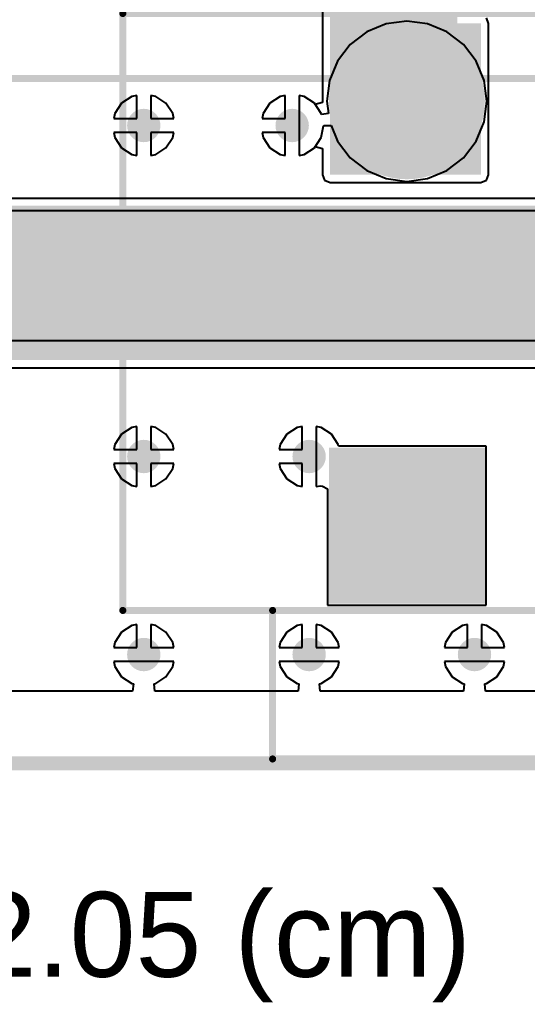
# Model space of a CAD drawing. Header units: millimetres. Extents: x -0.25 to 4.68, y -0.29 to 2.93.
# Drawn here: x 2.036 to 2.395, y -0.286 to 0.409 of the extents above; entities that cross this region are included whole.
import ezdxf

# ---------------------------------------------------------------- set-up
doc = ezdxf.new("R2010")
doc.units = ezdxf.units.MM
doc.header["$MEASUREMENT"] = 0
for name, color, linetype in [('BottomLayer', 5, 'Continuous'), ('BottomSolder', 6, 'Continuous'), ('Mechanical1', 6, 'Continuous'), ('Mechanical2', 216, 'Continuous'), ('MultiLayer', 9, 'Continuous'), ('PadHoleLayer', 156, 'Continuous'), ('TopLayer', 1, 'Continuous'), ('TopOverlay', 2, 'Continuous'), ('TopSolder', 216, 'Continuous'), ('ViaHoleLayer', 16, 'Continuous')]:
    doc.layers.add(name, color=color, linetype=linetype)
doc.styles.add('Arial', font='', dxfattribs={"height": 0.2})
doc.styles.get('Arial').set_extended_font_data('Arial')

# ---------------------------------------------------------------- blocks, each defined once
blk = doc.blocks.new('ZIO_101954_12')
at = {"layer": 'TopOverlay', "const_width": 0.005}
blk.add_lwpolyline([(-0.719, -1.74), (0.719, -1.74)], dxfattribs=at)
blk = doc.blocks.new('HA0200500000G_28')
at = {"layer": 'BottomLayer'}
h = blk.add_hatch(color=5, dxfattribs=at)
edge = h.paths.add_edge_path()
edge.add_arc((-0.1, 0.15), 0.0511811, 0, 360)
h = blk.add_hatch(color=5, dxfattribs=at)
edge = h.paths.add_edge_path()
edge.add_arc((0.1, 0.15), 0.0511811, 0, 360)
blk.add_hatch(color=5, dxfattribs=at).paths.add_polyline_path([(-0.1511811, -0.0988189), (-0.0488189, -0.0988189), (-0.0488189, -0.2011811), (-0.1511811, -0.2011811)])
h = blk.add_hatch(color=5, dxfattribs=at)
edge = h.paths.add_edge_path()
edge.add_arc((0.1, -0.15), 0.0511811, 0, 360)
at = {"layer": 'BottomSolder'}
h = blk.add_hatch(color=6, dxfattribs=at)
edge = h.paths.add_edge_path()
edge.add_arc((-0.1, 0.15), 0.0551811, 0, 360)
h = blk.add_hatch(color=6, dxfattribs=at)
edge = h.paths.add_edge_path()
edge.add_arc((0.1, 0.15), 0.0551811, 0, 360)
blk.add_hatch(color=6, dxfattribs=at).paths.add_polyline_path([(-0.1551811, -0.0948189), (-0.0448189, -0.0948189), (-0.0448189, -0.2051811), (-0.1551811, -0.2051811)])
h = blk.add_hatch(color=6, dxfattribs=at)
edge = h.paths.add_edge_path()
edge.add_arc((0.1, -0.15), 0.0551811, 0, 360)
at = {"layer": 'MultiLayer'}
h = blk.add_hatch(color=9, dxfattribs=at)
edge = h.paths.add_edge_path()
edge.add_arc((-0.1, 0.15), 0.0511811, 0, 360)
h = blk.add_hatch(color=9, dxfattribs=at)
edge = h.paths.add_edge_path()
edge.add_arc((0.1, 0.15), 0.0511811, 0, 360)
blk.add_hatch(color=9, dxfattribs=at).paths.add_polyline_path([(-0.1511811, -0.0988189), (-0.0488189, -0.0988189), (-0.0488189, -0.2011811), (-0.1511811, -0.2011811)])
h = blk.add_hatch(color=9, dxfattribs=at)
edge = h.paths.add_edge_path()
edge.add_arc((0.1, -0.15), 0.0511811, 0, 360)
at = {"layer": 'PadHoleLayer'}
h = blk.add_hatch(color=156, dxfattribs=at)
edge = h.paths.add_edge_path()
edge.add_arc((-0.1, 0.15), 0.0255905, 0, 360)
h = blk.add_hatch(color=156, dxfattribs=at)
edge = h.paths.add_edge_path()
edge.add_arc((0.1, 0.15), 0.0255905, 0, 360)
h = blk.add_hatch(color=156, dxfattribs=at)
edge = h.paths.add_edge_path()
edge.add_arc((-0.1, -0.15), 0.0255905, 0, 360)
h = blk.add_hatch(color=156, dxfattribs=at)
edge = h.paths.add_edge_path()
edge.add_arc((0.1, -0.15), 0.0255905, 0, 360)
at = {"layer": 'TopLayer'}
h = blk.add_hatch(color=1, dxfattribs=at)
edge = h.paths.add_edge_path()
edge.add_arc((-0.1, 0.15), 0.0511811, 0, 360)
h = blk.add_hatch(color=1, dxfattribs=at)
edge = h.paths.add_edge_path()
edge.add_arc((0.1, 0.15), 0.0511811, 0, 360)
blk.add_hatch(color=1, dxfattribs=at).paths.add_polyline_path([(-0.1511811, -0.0988189), (-0.0488189, -0.0988189), (-0.0488189, -0.2011811), (-0.1511811, -0.2011811)])
h = blk.add_hatch(color=1, dxfattribs=at)
edge = h.paths.add_edge_path()
edge.add_arc((0.1, -0.15), 0.0511811, 0, 360)
at = {"layer": 'TopSolder'}
h = blk.add_hatch(color=216, dxfattribs=at)
edge = h.paths.add_edge_path()
edge.add_arc((-0.1, 0.15), 0.0551811, 0, 360)
h = blk.add_hatch(color=216, dxfattribs=at)
edge = h.paths.add_edge_path()
edge.add_arc((0.1, 0.15), 0.0551811, 0, 360)
blk.add_hatch(color=216, dxfattribs=at).paths.add_polyline_path([(-0.1551811, -0.0948189), (-0.0448189, -0.0948189), (-0.0448189, -0.2051811), (-0.1551811, -0.2051811)])
h = blk.add_hatch(color=216, dxfattribs=at)
edge = h.paths.add_edge_path()
edge.add_arc((0.1, -0.15), 0.0551811, 0, 360)
at = {"layer": 'TopOverlay', "const_width": 0.005}
for points in [[(-0.301, -0.21), (-0.301, 0.212)], [(-0.301, 0.212), (0.203, 0.212)], [(0.203, -0.315), (0.203, 0.212)], [(-0.301, -0.21), (-0.195, -0.21)], [(-0.195, -0.315), (-0.195, -0.21)], [(-0.195, -0.21), (0.203, -0.21)], [(-0.195, -0.315), (0.203, -0.315)]]:
    blk.add_lwpolyline(points, dxfattribs=at)
at = {"layer": 'TopOverlay', "const_width": 0.0025}
for points in [[(-0.30225, 0.212, 1), (-0.29975, 0.212, 1)], [(-0.30225, 0.212, 1), (-0.29975, 0.212, 1)], [(0.20175, 0.212, 1), (0.20425, 0.212, 1)], [(0.20175, 0.212, 1), (0.20425, 0.212, 1)], [(-0.30225, -0.21, 1), (-0.29975, -0.21, 1)], [(-0.30225, -0.21, 1), (-0.29975, -0.21, 1)], [(-0.19625, -0.21, 1), (-0.19375, -0.21, 1)], [(-0.19625, -0.21, 1), (-0.19375, -0.21, 1)], [(-0.19625, -0.21, 1), (-0.19375, -0.21, 1)], [(0.20175, -0.21, 1), (0.20425, -0.21, 1)], [(-0.19625, -0.315, 1), (-0.19375, -0.315, 1)], [(-0.19625, -0.315, 1), (-0.19375, -0.315, 1)], [(0.20175, -0.315, 1), (0.20425, -0.315, 1)], [(0.20175, -0.315, 1), (0.20425, -0.315, 1)]]:
    blk.add_lwpolyline(points, format="xyb", close=True, dxfattribs=at)

msp = doc.modelspace()

# ---------------------------------------------------------------- hatches: boundary and pattern name
at = {"layer": 'BottomLayer'}
h = msp.add_hatch(color=5, dxfattribs=at)
edge = h.paths.add_edge_path()
edge.add_arc((2.1240542, 0.3337712), 0.011811, 0, 360)
h = msp.add_hatch(color=5, dxfattribs=at)
edge = h.paths.add_edge_path()
edge.add_arc((2.2290542, 0.3337712), 0.011811, 0, 360)
h = msp.add_hatch(color=5, dxfattribs=at)
edge = h.paths.add_edge_path()
edge.add_arc((2.1240542, 0.0997712), 0.011811, 0, 360)
h = msp.add_hatch(color=5, dxfattribs=at)
edge = h.paths.add_edge_path()
edge.add_arc((2.2410542, 0.0997712), 0.011811, 0, 360)
h = msp.add_hatch(color=5, dxfattribs=at)
edge = h.paths.add_edge_path()
edge.add_arc((2.1240542, -0.0402288), 0.011811, 0, 360)
h = msp.add_hatch(color=5, dxfattribs=at)
edge = h.paths.add_edge_path()
edge.add_arc((2.2410542, -0.0402288), 0.011811, 0, 360)
h = msp.add_hatch(color=5, dxfattribs=at)
edge = h.paths.add_edge_path()
edge.add_arc((2.3580542, -0.0402288), 0.011811, 0, 360)
at = {"layer": 'BottomSolder'}
h = msp.add_hatch(color=6, dxfattribs=at)
edge = h.paths.add_edge_path()
edge.add_arc((2.1240542, 0.3337712), 0.0059055, 0, 360)
h = msp.add_hatch(color=6, dxfattribs=at)
edge = h.paths.add_edge_path()
edge.add_arc((2.2290542, 0.3337712), 0.0059055, 0, 360)
h = msp.add_hatch(color=6, dxfattribs=at)
edge = h.paths.add_edge_path()
edge.add_arc((2.1240542, 0.0997712), 0.0059055, 0, 360)
h = msp.add_hatch(color=6, dxfattribs=at)
edge = h.paths.add_edge_path()
edge.add_arc((2.2410542, 0.0997712), 0.0059055, 0, 360)
h = msp.add_hatch(color=6, dxfattribs=at)
edge = h.paths.add_edge_path()
edge.add_arc((2.1240542, -0.0402288), 0.0059055, 0, 360)
h = msp.add_hatch(color=6, dxfattribs=at)
edge = h.paths.add_edge_path()
edge.add_arc((2.2410542, -0.0402288), 0.0059055, 0, 360)
h = msp.add_hatch(color=6, dxfattribs=at)
edge = h.paths.add_edge_path()
edge.add_arc((2.3580542, -0.0402288), 0.0059055, 0, 360)
at = {"layer": 'TopLayer'}
for points in [[(2.3458226, 0.5469486), (2.2558226, 0.5469486), (2.2558226, 0.2989486), (2.3458226, 0.2989486)], [(2.3626226, 0.4059486), (2.3376226, 0.4059486), (2.3376226, 0.2989486), (2.3626226, 0.2989486)]]:
    msp.add_hatch(color=1, dxfattribs=at).paths.add_polyline_path(points)
h = msp.add_hatch(color=1, dxfattribs=at)
edge = h.paths.add_edge_path()
edge.add_arc((2.1240542, 0.3337712), 0.011811, 0, 360)
h = msp.add_hatch(color=1, dxfattribs=at)
edge = h.paths.add_edge_path()
edge.add_arc((2.2290542, 0.3337712), 0.011811, 0, 360)
h = msp.add_hatch(color=1, dxfattribs=at)
edge = h.paths.add_edge_path()
edge.add_arc((2.1240542, 0.0997712), 0.011811, 0, 360)
h = msp.add_hatch(color=1, dxfattribs=at)
edge = h.paths.add_edge_path()
edge.add_arc((2.2410542, 0.0997712), 0.011811, 0, 360)
h = msp.add_hatch(color=1, dxfattribs=at)
edge = h.paths.add_edge_path()
edge.add_arc((2.1240542, -0.0402288), 0.011811, 0, 360)
h = msp.add_hatch(color=1, dxfattribs=at)
edge = h.paths.add_edge_path()
edge.add_arc((2.2410542, -0.0402288), 0.011811, 0, 360)
h = msp.add_hatch(color=1, dxfattribs=at)
edge = h.paths.add_edge_path()
edge.add_arc((2.3580542, -0.0402288), 0.011811, 0, 360)
at = {"layer": 'TopSolder'}
h = msp.add_hatch(color=216, dxfattribs=at)
edge = h.paths.add_edge_path()
edge.add_arc((2.1240542, 0.3337712), 0.0059055, 0, 360)
h = msp.add_hatch(color=216, dxfattribs=at)
edge = h.paths.add_edge_path()
edge.add_arc((2.2290542, 0.3337712), 0.0059055, 0, 360)
h = msp.add_hatch(color=216, dxfattribs=at)
edge = h.paths.add_edge_path()
edge.add_arc((2.1240542, 0.0997712), 0.0059055, 0, 360)
h = msp.add_hatch(color=216, dxfattribs=at)
edge = h.paths.add_edge_path()
edge.add_arc((2.2410542, 0.0997712), 0.0059055, 0, 360)
h = msp.add_hatch(color=216, dxfattribs=at)
edge = h.paths.add_edge_path()
edge.add_arc((2.1240542, -0.0402288), 0.0059055, 0, 360)
h = msp.add_hatch(color=216, dxfattribs=at)
edge = h.paths.add_edge_path()
edge.add_arc((2.2410542, -0.0402288), 0.0059055, 0, 360)
h = msp.add_hatch(color=216, dxfattribs=at)
edge = h.paths.add_edge_path()
edge.add_arc((2.3580542, -0.0402288), 0.0059055, 0, 360)
at = {"layer": 'ViaHoleLayer'}
h = msp.add_hatch(color=16, dxfattribs=at)
edge = h.paths.add_edge_path()
edge.add_arc((2.1240542, 0.3337712), 0.0059055, 0, 360)
h = msp.add_hatch(color=16, dxfattribs=at)
edge = h.paths.add_edge_path()
edge.add_arc((2.2290542, 0.3337712), 0.0059055, 0, 360)
h = msp.add_hatch(color=16, dxfattribs=at)
edge = h.paths.add_edge_path()
edge.add_arc((2.1240542, 0.0997712), 0.0059055, 0, 360)
h = msp.add_hatch(color=16, dxfattribs=at)
edge = h.paths.add_edge_path()
edge.add_arc((2.2410542, 0.0997712), 0.0059055, 0, 360)
h = msp.add_hatch(color=16, dxfattribs=at)
edge = h.paths.add_edge_path()
edge.add_arc((2.1240542, -0.0402288), 0.0059055, 0, 360)
h = msp.add_hatch(color=16, dxfattribs=at)
edge = h.paths.add_edge_path()
edge.add_arc((2.2410542, -0.0402288), 0.0059055, 0, 360)
h = msp.add_hatch(color=16, dxfattribs=at)
edge = h.paths.add_edge_path()
edge.add_arc((2.3580542, -0.0402288), 0.0059055, 0, 360)

# ---------------------------------------------------------------- linework, layer by layer
at = {"layer": 'BottomLayer'}
for p, q in [((2.2955564, 0.4056837), (2.2818896, 0.4000227)), ((2.3102226, 0.4076145), (2.2955564, 0.4056837)), ((2.3248888, 0.4056837), (2.3102226, 0.4076145)), ((2.3385556, 0.4000227), (2.3248888, 0.4056837)), ((2.2818896, 0.4000227), (2.2701538, 0.3910174)), ((2.3502914, 0.3910174), (2.3385556, 0.4000227)), ((2.2701538, 0.3910174), (2.2611485, 0.3792816)), ((2.3592967, 0.3792816), (2.3502914, 0.3910174)), ((2.2611485, 0.3792816), (2.2554875, 0.3656148)), ((2.3649577, 0.3656148), (2.3592967, 0.3792816)), ((2.2554875, 0.3656148), (2.2535567, 0.3509486)), ((2.3668885, 0.3509486), (2.3649577, 0.3656148)), ((2.115544, 0.3543167), (2.1083293, 0.3494961)), ((2.1190542, 0.3550149), (2.115544, 0.3543167)), ((2.1190542, 0.3387712), (2.1190542, 0.3550149)), ((2.1325644, 0.3543167), (2.1290542, 0.3550149)), ((2.1290542, 0.3550149), (2.1290542, 0.3387712)), ((2.1397791, 0.3494961), (2.1325644, 0.3543167)), ((2.220544, 0.3543167), (2.2133293, 0.3494961)), ((2.2240542, 0.3550149), (2.220544, 0.3543167)), ((2.2240542, 0.3387712), (2.2240542, 0.3550149)), ((2.2375644, 0.3543167), (2.2340542, 0.3550149)), ((2.2340542, 0.3550149), (2.2340542, 0.3337712)), ((2.2447791, 0.3494961), (2.2375644, 0.3543167)), ((2.1083293, 0.3494961), (2.1035087, 0.3422814)), ((2.1445997, 0.3422814), (2.1397791, 0.3494961)), ((2.2133293, 0.3494961), (2.2085087, 0.3422814)), ((2.2495997, 0.3422814), (2.2447791, 0.3494961)), ((2.2535567, 0.3509486), (2.2546979, 0.3422803)), ((2.3649577, 0.3362824), (2.3668885, 0.3509486)), ((2.1035087, 0.3422814), (2.1028105, 0.3387712)), ((2.1452979, 0.3387712), (2.1445997, 0.3422814)), ((2.2085087, 0.3422814), (2.2078105, 0.3387712)), ((2.249762, 0.3414654), (2.2495997, 0.3422814)), ((2.2546979, 0.3422803), (2.249762, 0.3414654)), ((2.1028105, 0.3387712), (2.1190542, 0.3387712)), ((2.1290542, 0.3387712), (2.1452979, 0.3387712)), ((2.2078105, 0.3387712), (2.2240542, 0.3387712)), ((2.2340542, 0.3337712), (2.2340542, 0.3125275)), ((2.2495997, 0.325261), (2.2512351, 0.3334828)), ((2.2512351, 0.3334828), (2.2515534, 0.3336856)), ((2.2515534, 0.3336856), (2.2565588, 0.333696)), ((2.2565588, 0.333696), (2.2611485, 0.3226156)), ((2.3592967, 0.3226156), (2.3649577, 0.3362824)), ((2.1190542, 0.3287712), (2.1028105, 0.3287712)), ((2.1028105, 0.3287712), (2.1035087, 0.325261)), ((2.1190542, 0.3125275), (2.1190542, 0.3287712)), ((2.1452979, 0.3287712), (2.1290542, 0.3287712)), ((2.1290542, 0.3287712), (2.1290542, 0.3125275)), ((2.1445997, 0.325261), (2.1452979, 0.3287712)), ((2.2240542, 0.3287712), (2.2078105, 0.3287712)), ((2.2078105, 0.3287712), (2.2085087, 0.325261)), ((2.2240542, 0.3125275), (2.2240542, 0.3287712)), ((2.1035087, 0.325261), (2.1083293, 0.3180463)), ((2.1397791, 0.3180463), (2.1445997, 0.325261)), ((2.2085087, 0.325261), (2.2133293, 0.3180463)), ((2.2447791, 0.3180463), (2.2495997, 0.325261)), ((2.2611485, 0.3226156), (2.2701538, 0.3108798)), ((2.3502914, 0.3108798), (2.3592967, 0.3226156)), ((2.1083293, 0.3180463), (2.115544, 0.3132257)), ((2.115544, 0.3132257), (2.1190542, 0.3125275)), ((2.1290542, 0.3125275), (2.1325644, 0.3132257)), ((2.1325644, 0.3132257), (2.1397791, 0.3180463)), ((2.2133293, 0.3180463), (2.220544, 0.3132257)), ((2.220544, 0.3132257), (2.2240542, 0.3125275)), ((2.2340542, 0.3125275), (2.2375644, 0.3132257)), ((2.2375644, 0.3132257), (2.2447791, 0.3180463)), ((2.2701538, 0.3108798), (2.2818896, 0.3018745)), ((2.3385556, 0.3018745), (2.3502914, 0.3108798)), ((2.2818896, 0.3018745), (2.2955564, 0.2962135)), ((2.3248888, 0.2962135), (2.3385556, 0.3018745)), ((2.2955564, 0.2962135), (2.3102226, 0.2942827)), ((2.3102226, 0.2942827), (2.3248888, 0.2962135)), ((3.1913837, 0.2822547), (1.1994903, 0.2822547)), ((0.9910512, 0.1816941), (3.3138228, 0.1816941)), ((2.115544, 0.1203167), (2.1083293, 0.1154961)), ((2.1190542, 0.1210149), (2.115544, 0.1203167)), ((2.1190542, 0.1047712), (2.1190542, 0.1210149)), ((2.1325644, 0.1203167), (2.1290542, 0.1210149)), ((2.1290542, 0.1210149), (2.1290542, 0.1047712)), ((2.1397791, 0.1154961), (2.1325644, 0.1203167)), ((2.232544, 0.1203167), (2.2253293, 0.1154961)), ((2.2360542, 0.1210149), (2.232544, 0.1203167)), ((2.2360542, 0.1047712), (2.2360542, 0.1210149)), ((2.2495644, 0.1203167), (2.2460542, 0.1210149)), ((2.2460542, 0.1210149), (2.2460542, 0.0997712)), ((2.2567791, 0.1154961), (2.2495644, 0.1203167)), ((2.1083293, 0.1154961), (2.1035087, 0.1082814)), ((2.1445997, 0.1082814), (2.1397791, 0.1154961)), ((2.2253293, 0.1154961), (2.2205087, 0.1082814)), ((2.2615997, 0.1082814), (2.2567791, 0.1154961)), ((2.1035087, 0.1082814), (2.1028105, 0.1047712)), ((2.1028105, 0.1047712), (2.1190542, 0.1047712)), ((2.1290542, 0.1047712), (2.1452979, 0.1047712)), ((2.1452979, 0.1047712), (2.1445997, 0.1082814)), ((2.2205087, 0.1082814), (2.2198105, 0.1047712)), ((2.2198105, 0.1047712), (2.2360542, 0.1047712)), ((2.2618288, 0.1071297), (2.2615997, 0.1082814)), ((2.3664037, 0.1071297), (2.2618288, 0.1071297)), ((2.3664037, -0.0052325), (2.3664037, 0.1071297)), ((2.2460542, 0.0997712), (2.2460542, 0.0785275)), ((2.1190542, 0.0947712), (2.1028105, 0.0947712)), ((2.1028105, 0.0947712), (2.1035087, 0.091261)), ((2.1035087, 0.091261), (2.1083293, 0.0840463)), ((2.1190542, 0.0785275), (2.1190542, 0.0947712)), ((2.1452979, 0.0947712), (2.1290542, 0.0947712)), ((2.1290542, 0.0947712), (2.1290542, 0.0785275)), ((2.1397791, 0.0840463), (2.1445997, 0.091261)), ((2.1445997, 0.091261), (2.1452979, 0.0947712)), ((2.2360542, 0.0947712), (2.2198105, 0.0947712)), ((2.2198105, 0.0947712), (2.2205087, 0.091261)), ((2.2205087, 0.091261), (2.2253293, 0.0840463)), ((2.2360542, 0.0785275), (2.2360542, 0.0947712)), ((2.1083293, 0.0840463), (2.115544, 0.0792257)), ((2.1325644, 0.0792257), (2.1397791, 0.0840463)), ((2.2253293, 0.0840463), (2.232544, 0.0792257)), ((2.115544, 0.0792257), (2.1190542, 0.0785275)), ((2.1290542, 0.0785275), (2.1325644, 0.0792257)), ((2.232544, 0.0792257), (2.2360542, 0.0785275)), ((2.2460542, 0.0785275), (2.2490414, 0.0791217)), ((2.2490414, 0.0791217), (2.250488, 0.0788132)), ((2.250488, 0.0788132), (2.2540415, 0.0769137)), ((2.2540415, 0.0769137), (2.2540415, -0.0052325)), ((2.2540415, -0.0052325), (2.3664037, -0.0052325)), ((2.115544, -0.0196833), (2.1083293, -0.0245039)), ((2.1190542, -0.0189851), (2.115544, -0.0196833)), ((2.1190542, -0.0352288), (2.1190542, -0.0189851)), ((2.1325644, -0.0196833), (2.1290542, -0.0189851)), ((2.1290542, -0.0189851), (2.1290542, -0.0352288)), ((2.1397791, -0.0245039), (2.1325644, -0.0196833)), ((2.232544, -0.0196833), (2.2253293, -0.0245039)), ((2.2360542, -0.0189851), (2.232544, -0.0196833)), ((2.2360542, -0.0352288), (2.2360542, -0.0189851)), ((2.2495644, -0.0196833), (2.2460542, -0.0189851)), ((2.2460542, -0.0189851), (2.2460542, -0.0352288)), ((2.2567791, -0.0245039), (2.2495644, -0.0196833)), ((2.349544, -0.0196833), (2.3423293, -0.0245039)), ((2.3530542, -0.0189851), (2.349544, -0.0196833)), ((2.3530542, -0.0352288), (2.3530542, -0.0189851)), ((2.3665644, -0.0196833), (2.3630542, -0.0189851)), ((2.3630542, -0.0189851), (2.3630542, -0.0352288)), ((2.3737791, -0.0245039), (2.3665644, -0.0196833)), ((2.1083293, -0.0245039), (2.1035087, -0.0317186)), ((2.1445997, -0.0317186), (2.1397791, -0.0245039)), ((2.2253293, -0.0245039), (2.2205087, -0.0317186)), ((2.2615997, -0.0317186), (2.2567791, -0.0245039)), ((2.3423293, -0.0245039), (2.3375087, -0.0317186)), ((2.3785997, -0.0317186), (2.3737791, -0.0245039)), ((2.1035087, -0.0317186), (2.1028105, -0.0352288)), ((2.1452979, -0.0352288), (2.1445997, -0.0317186)), ((2.2205087, -0.0317186), (2.2198105, -0.0352288)), ((2.2622979, -0.0352288), (2.2615997, -0.0317186)), ((2.3375087, -0.0317186), (2.3368105, -0.0352288)), ((2.3792979, -0.0352288), (2.3785997, -0.0317186)), ((2.1028105, -0.0352288), (2.1190542, -0.0352288)), ((2.1290542, -0.0352288), (2.1452979, -0.0352288)), ((2.2198105, -0.0352288), (2.2360542, -0.0352288)), ((2.2460542, -0.0352288), (2.2622979, -0.0352288)), ((2.3368105, -0.0352288), (2.3530542, -0.0352288)), ((2.3630542, -0.0352288), (2.3792979, -0.0352288)), ((2.1452979, -0.0452288), (2.1028105, -0.0452288)), ((2.1028105, -0.0452288), (2.1035087, -0.048739)), ((2.1445997, -0.048739), (2.1452979, -0.0452288)), ((2.2622979, -0.0452288), (2.2198105, -0.0452288)), ((2.2198105, -0.0452288), (2.2205087, -0.048739)), ((2.2615997, -0.048739), (2.2622979, -0.0452288)), ((2.3792979, -0.0452288), (2.3368105, -0.0452288)), ((2.3368105, -0.0452288), (2.3375087, -0.048739)), ((2.3785997, -0.048739), (2.3792979, -0.0452288)), ((2.1035087, -0.048739), (2.1083293, -0.0559537)), ((2.1397791, -0.0559537), (2.1445997, -0.048739)), ((2.2205087, -0.048739), (2.2253293, -0.0559537)), ((2.2567791, -0.0559537), (2.2615997, -0.048739)), ((2.3375087, -0.048739), (2.3423293, -0.0559537)), ((2.3737791, -0.0559537), (2.3785997, -0.048739)), ((2.1083293, -0.0559537), (2.115544, -0.0607743)), ((2.115544, -0.0607743), (2.1166791, -0.0610001)), ((2.1166791, -0.0610001), (2.1161867, -0.0660001)), ((2.1314293, -0.0610001), (2.1325644, -0.0607743)), ((2.1319217, -0.0660001), (2.1314293, -0.0610001)), ((2.1325644, -0.0607743), (2.1397791, -0.0559537)), ((2.2253293, -0.0559537), (2.232544, -0.0607743)), ((2.232544, -0.0607743), (2.2336791, -0.0610001)), ((2.2336791, -0.0610001), (2.2331866, -0.0660001)), ((2.2484293, -0.0610001), (2.2495644, -0.0607743)), ((2.2489218, -0.0660001), (2.2484293, -0.0610001)), ((2.2495644, -0.0607743), (2.2567791, -0.0559537)), ((2.3423293, -0.0559537), (2.349544, -0.0607743)), ((2.349544, -0.0607743), (2.3506791, -0.0610001)), ((2.3506791, -0.0610001), (2.3501866, -0.0660001)), ((2.3654293, -0.0610001), (2.3665644, -0.0607743)), ((2.3659218, -0.0660001), (2.3654293, -0.0610001)), ((2.3665644, -0.0607743), (2.3737791, -0.0559537)), ((2.1161867, -0.0660001), (2.0149217, -0.0660001)), ((2.2331866, -0.0660001), (2.1319217, -0.0660001)), ((2.3501866, -0.0660001), (2.2489218, -0.0660001)), ((2.4671866, -0.0660001), (2.3659218, -0.0660001))]:
    msp.add_line(p, q, dxfattribs=at)
at = {"layer": 'BottomLayer', "const_width": 0.016}
for points in [[(1.194, 0.269), (3.196874, 0.269)], [(1.184912, 0.243), (3.216874, 0.243)], [(1.0020512, 0.2189488), (3.2979488, 0.2189488)], [(0.9910512, 0.1949488), (3.3138228, 0.1949488)]]:
    msp.add_lwpolyline(points, dxfattribs=at)
at = {"layer": 'Mechanical2', "const_width": 0.01}
for points in [[(-0.1351772, -0.1171774), (4.6072322, -0.1171774)], [(2.2450273, -0.1171772), (2.2450275, -0.1171774)]]:
    msp.add_lwpolyline(points, dxfattribs=at)
at = {"layer": 'Mechanical2', "const_width": 0.005}
for points in [[(2.2425273, -0.1171772, 1), (2.2475273, -0.1171772, 1)], [(2.2425275, -0.1171774, 1), (2.2475275, -0.1171774, 1)]]:
    msp.add_lwpolyline(points, format="xyb", close=True, dxfattribs=at)
at = {"layer": 'TopLayer'}
for p, q in [((2.2504106, 0.5469486), (2.2504106, 0.3500677)), ((2.3680346, 0.4059486), (2.3664495, 0.4097755)), ((2.3680346, 0.2989486), (2.3680346, 0.4059486)), ((2.115544, 0.3543167), (2.1083293, 0.3494961)), ((2.1190542, 0.3550149), (2.115544, 0.3543167)), ((2.1190542, 0.3387712), (2.1190542, 0.3550149)), ((2.1325644, 0.3543167), (2.1290542, 0.3550149)), ((2.1290542, 0.3550149), (2.1290542, 0.3387712)), ((2.1397791, 0.3494961), (2.1325644, 0.3543167)), ((2.220544, 0.3543167), (2.2133293, 0.3494961)), ((2.2240542, 0.3550149), (2.220544, 0.3543167)), ((2.2240542, 0.3387712), (2.2240542, 0.3550149)), ((2.2375644, 0.3543167), (2.2340542, 0.3550149)), ((2.2340542, 0.3550149), (2.2340542, 0.3337712)), ((2.2447791, 0.3494961), (2.2375644, 0.3543167)), ((2.1083293, 0.3494961), (2.1035087, 0.3422814)), ((2.1445997, 0.3422814), (2.1397791, 0.3494961)), ((2.2133293, 0.3494961), (2.2085087, 0.3422814)), ((2.2454106, 0.348551), (2.2447791, 0.3494961)), ((2.2504106, 0.3500677), (2.2454106, 0.348551)), ((2.1035087, 0.3422814), (2.1028105, 0.3387712)), ((2.1452979, 0.3387712), (2.1445997, 0.3422814)), ((2.2085087, 0.3422814), (2.2078105, 0.3387712)), ((2.1028105, 0.3387712), (2.1190542, 0.3387712)), ((2.1290542, 0.3387712), (2.1452979, 0.3387712)), ((2.2078105, 0.3387712), (2.2240542, 0.3387712)), ((2.2340542, 0.3337712), (2.2340542, 0.3125275)), ((2.1190542, 0.3287712), (2.1028105, 0.3287712)), ((2.1028105, 0.3287712), (2.1035087, 0.325261)), ((2.1190542, 0.3125275), (2.1190542, 0.3287712)), ((2.1452979, 0.3287712), (2.1290542, 0.3287712)), ((2.1290542, 0.3287712), (2.1290542, 0.3125275)), ((2.1445997, 0.325261), (2.1452979, 0.3287712)), ((2.2240542, 0.3287712), (2.2078105, 0.3287712)), ((2.2078105, 0.3287712), (2.2085087, 0.325261)), ((2.2240542, 0.3125275), (2.2240542, 0.3287712)), ((2.1035087, 0.325261), (2.1083293, 0.3180463)), ((2.1397791, 0.3180463), (2.1445997, 0.325261)), ((2.2085087, 0.325261), (2.2133293, 0.3180463)), ((2.1083293, 0.3180463), (2.115544, 0.3132257)), ((2.115544, 0.3132257), (2.1190542, 0.3125275)), ((2.1290542, 0.3125275), (2.1325644, 0.3132257)), ((2.1325644, 0.3132257), (2.1397791, 0.3180463)), ((2.2133293, 0.3180463), (2.220544, 0.3132257)), ((2.220544, 0.3132257), (2.2240542, 0.3125275)), ((2.2340542, 0.3125275), (2.2375644, 0.3132257)), ((2.2375644, 0.3132257), (2.2447791, 0.3180463)), ((2.2447791, 0.3180463), (2.2454106, 0.3189914)), ((2.2454106, 0.3189914), (2.2504106, 0.3174747)), ((2.2504106, 0.3174747), (2.2504106, 0.2989486)), ((2.2504106, 0.2989486), (2.2519957, 0.2951217)), ((2.3664495, 0.2951217), (2.3680346, 0.2989486)), ((2.2519957, 0.2951217), (2.2558226, 0.2935366)), ((2.2558226, 0.2935366), (2.3626226, 0.2935366)), ((2.3626226, 0.2935366), (2.3664495, 0.2951217)), ((4.4365917, 0.2734232), (0.5878009, 0.2734232)), ((0.5648234, 0.162474), (4.4370485, 0.162474)), ((2.115544, 0.1203167), (2.1083293, 0.1154961)), ((2.1190542, 0.1210149), (2.115544, 0.1203167)), ((2.1190542, 0.1047712), (2.1190542, 0.1210149)), ((2.1325644, 0.1203167), (2.1290542, 0.1210149)), ((2.1290542, 0.1210149), (2.1290542, 0.1047712)), ((2.1397791, 0.1154961), (2.1325644, 0.1203167)), ((2.232544, 0.1203167), (2.2253293, 0.1154961)), ((2.2360542, 0.1210149), (2.232544, 0.1203167)), ((2.2360542, 0.1047712), (2.2360542, 0.1210149)), ((2.2495644, 0.1203167), (2.2460542, 0.1210149)), ((2.2460542, 0.1210149), (2.2460542, 0.0997712)), ((2.2567791, 0.1154961), (2.2495644, 0.1203167)), ((2.1083293, 0.1154961), (2.1035087, 0.1082814)), ((2.1445997, 0.1082814), (2.1397791, 0.1154961)), ((2.2253293, 0.1154961), (2.2205087, 0.1082814)), ((2.2615997, 0.1082814), (2.2567791, 0.1154961)), ((2.1035087, 0.1082814), (2.1028105, 0.1047712)), ((2.1028105, 0.1047712), (2.1190542, 0.1047712)), ((2.1290542, 0.1047712), (2.1452979, 0.1047712)), ((2.1452979, 0.1047712), (2.1445997, 0.1082814)), ((2.2205087, 0.1082814), (2.2198105, 0.1047712)), ((2.2198105, 0.1047712), (2.2360542, 0.1047712)), ((2.2618288, 0.1071297), (2.2615997, 0.1082814)), ((2.3664037, 0.1071297), (2.2618288, 0.1071297)), ((2.3664037, -0.0052325), (2.3664037, 0.1071297)), ((2.2460542, 0.0997712), (2.2460542, 0.0785275)), ((2.1190542, 0.0947712), (2.1028105, 0.0947712)), ((2.1028105, 0.0947712), (2.1035087, 0.091261)), ((2.1035087, 0.091261), (2.1083293, 0.0840463)), ((2.1190542, 0.0785275), (2.1190542, 0.0947712)), ((2.1452979, 0.0947712), (2.1290542, 0.0947712)), ((2.1290542, 0.0947712), (2.1290542, 0.0785275)), ((2.1397791, 0.0840463), (2.1445997, 0.091261)), ((2.1445997, 0.091261), (2.1452979, 0.0947712)), ((2.2360542, 0.0947712), (2.2198105, 0.0947712)), ((2.2198105, 0.0947712), (2.2205087, 0.091261)), ((2.2205087, 0.091261), (2.2253293, 0.0840463)), ((2.2360542, 0.0785275), (2.2360542, 0.0947712)), ((2.1083293, 0.0840463), (2.115544, 0.0792257)), ((2.1325644, 0.0792257), (2.1397791, 0.0840463)), ((2.2253293, 0.0840463), (2.232544, 0.0792257)), ((2.115544, 0.0792257), (2.1190542, 0.0785275)), ((2.1290542, 0.0785275), (2.1325644, 0.0792257)), ((2.232544, 0.0792257), (2.2360542, 0.0785275)), ((2.2460542, 0.0785275), (2.2490414, 0.0791217)), ((2.2490414, 0.0791217), (2.250488, 0.0788132)), ((2.250488, 0.0788132), (2.2540415, 0.0769137)), ((2.2540415, 0.0769137), (2.2540415, -0.0052325)), ((2.2540415, -0.0052325), (2.3664037, -0.0052325)), ((2.115544, -0.0196833), (2.1083293, -0.0245039)), ((2.1190542, -0.0189851), (2.115544, -0.0196833)), ((2.1190542, -0.0352288), (2.1190542, -0.0189851)), ((2.1325644, -0.0196833), (2.1290542, -0.0189851)), ((2.1290542, -0.0189851), (2.1290542, -0.0352288)), ((2.1397791, -0.0245039), (2.1325644, -0.0196833)), ((2.232544, -0.0196833), (2.2253293, -0.0245039)), ((2.2360542, -0.0189851), (2.232544, -0.0196833)), ((2.2360542, -0.0352288), (2.2360542, -0.0189851)), ((2.2495644, -0.0196833), (2.2460542, -0.0189851)), ((2.2460542, -0.0189851), (2.2460542, -0.0352288)), ((2.2567791, -0.0245039), (2.2495644, -0.0196833)), ((2.349544, -0.0196833), (2.3423293, -0.0245039)), ((2.3530542, -0.0189851), (2.349544, -0.0196833)), ((2.3530542, -0.0352288), (2.3530542, -0.0189851)), ((2.3665644, -0.0196833), (2.3630542, -0.0189851)), ((2.3630542, -0.0189851), (2.3630542, -0.0352288)), ((2.3737791, -0.0245039), (2.3665644, -0.0196833)), ((2.1083293, -0.0245039), (2.1035087, -0.0317186)), ((2.1445997, -0.0317186), (2.1397791, -0.0245039)), ((2.2253293, -0.0245039), (2.2205087, -0.0317186)), ((2.2615997, -0.0317186), (2.2567791, -0.0245039)), ((2.3423293, -0.0245039), (2.3375087, -0.0317186)), ((2.3785997, -0.0317186), (2.3737791, -0.0245039)), ((2.1035087, -0.0317186), (2.1028105, -0.0352288)), ((2.1452979, -0.0352288), (2.1445997, -0.0317186)), ((2.2205087, -0.0317186), (2.2198105, -0.0352288)), ((2.2622979, -0.0352288), (2.2615997, -0.0317186)), ((2.3375087, -0.0317186), (2.3368105, -0.0352288)), ((2.3792979, -0.0352288), (2.3785997, -0.0317186)), ((2.1028105, -0.0352288), (2.1190542, -0.0352288)), ((2.1290542, -0.0352288), (2.1452979, -0.0352288)), ((2.2198105, -0.0352288), (2.2360542, -0.0352288)), ((2.2460542, -0.0352288), (2.2622979, -0.0352288)), ((2.3368105, -0.0352288), (2.3530542, -0.0352288)), ((2.3630542, -0.0352288), (2.3792979, -0.0352288)), ((2.1452979, -0.0452288), (2.1028105, -0.0452288)), ((2.1028105, -0.0452288), (2.1035087, -0.048739)), ((2.1445997, -0.048739), (2.1452979, -0.0452288)), ((2.2622979, -0.0452288), (2.2198105, -0.0452288)), ((2.2198105, -0.0452288), (2.2205087, -0.048739)), ((2.2615997, -0.048739), (2.2622979, -0.0452288)), ((2.3792979, -0.0452288), (2.3368105, -0.0452288)), ((2.3368105, -0.0452288), (2.3375087, -0.048739)), ((2.3785997, -0.048739), (2.3792979, -0.0452288)), ((2.1035087, -0.048739), (2.1083293, -0.0559537)), ((2.1397791, -0.0559537), (2.1445997, -0.048739)), ((2.2205087, -0.048739), (2.2253293, -0.0559537)), ((2.2567791, -0.0559537), (2.2615997, -0.048739)), ((2.3375087, -0.048739), (2.3423293, -0.0559537)), ((2.3737791, -0.0559537), (2.3785997, -0.048739)), ((2.1083293, -0.0559537), (2.115544, -0.0607743)), ((2.115544, -0.0607743), (2.1166791, -0.0610001)), ((2.1166791, -0.0610001), (2.1161867, -0.0660001)), ((2.1314293, -0.0610001), (2.1325644, -0.0607743)), ((2.1319217, -0.0660001), (2.1314293, -0.0610001)), ((2.1325644, -0.0607743), (2.1397791, -0.0559537)), ((2.2253293, -0.0559537), (2.232544, -0.0607743)), ((2.232544, -0.0607743), (2.2336791, -0.0610001)), ((2.2336791, -0.0610001), (2.2331866, -0.0660001)), ((2.2484293, -0.0610001), (2.2495644, -0.0607743)), ((2.2489218, -0.0660001), (2.2484293, -0.0610001)), ((2.2495644, -0.0607743), (2.2567791, -0.0559537)), ((2.3423293, -0.0559537), (2.349544, -0.0607743)), ((2.349544, -0.0607743), (2.3506791, -0.0610001)), ((2.3506791, -0.0610001), (2.3501866, -0.0660001)), ((2.3654293, -0.0610001), (2.3665644, -0.0607743)), ((2.3659218, -0.0660001), (2.3654293, -0.0610001)), ((2.3665644, -0.0607743), (2.3737791, -0.0559537)), ((2.1161867, -0.0660001), (2.0149217, -0.0660001)), ((2.2331866, -0.0660001), (2.1319217, -0.0660001)), ((2.3501866, -0.0660001), (2.2489218, -0.0660001)), ((2.4671866, -0.0660001), (2.3659218, -0.0660001))]:
    msp.add_line(p, q, dxfattribs=at)
for points, const_width in [([(2.3082226, 0.3509486), (2.3198226, 0.3625486)], 0.04), ([(0.5648226, 0.2179486), (4.476, 0.2179486)], 0.1)]:
    msp.add_lwpolyline(points, dxfattribs=dict(at, const_width=const_width))
at = {"layer": 'TopLayer', "const_width": 0.02}
for points in [[(2.3098226, 0.3625486, 1), (2.3298226, 0.3625486, 1)], [(2.2982226, 0.3509486, 1), (2.3182226, 0.3509486, 1)]]:
    msp.add_lwpolyline(points, format="xyb", close=True, dxfattribs=at)

# ---------------------------------------------------------------- block references
for name, p in [('ZIO_101954_12', (2.244999, 2.106996)), ('HA0200500000G_28', (2.4102226, 0.2009486))]:
    msp.add_blockref(name, p)

# ---------------------------------------------------------------- texts
at = {"layer": 'Mechanical1', "style": 'Arial'}
msp.add_text('12.05 (cm)', height=0.06, dxfattribs=at).set_placement((1.9551132, -0.2680417))

doc.saveas('drawing.dxf')
